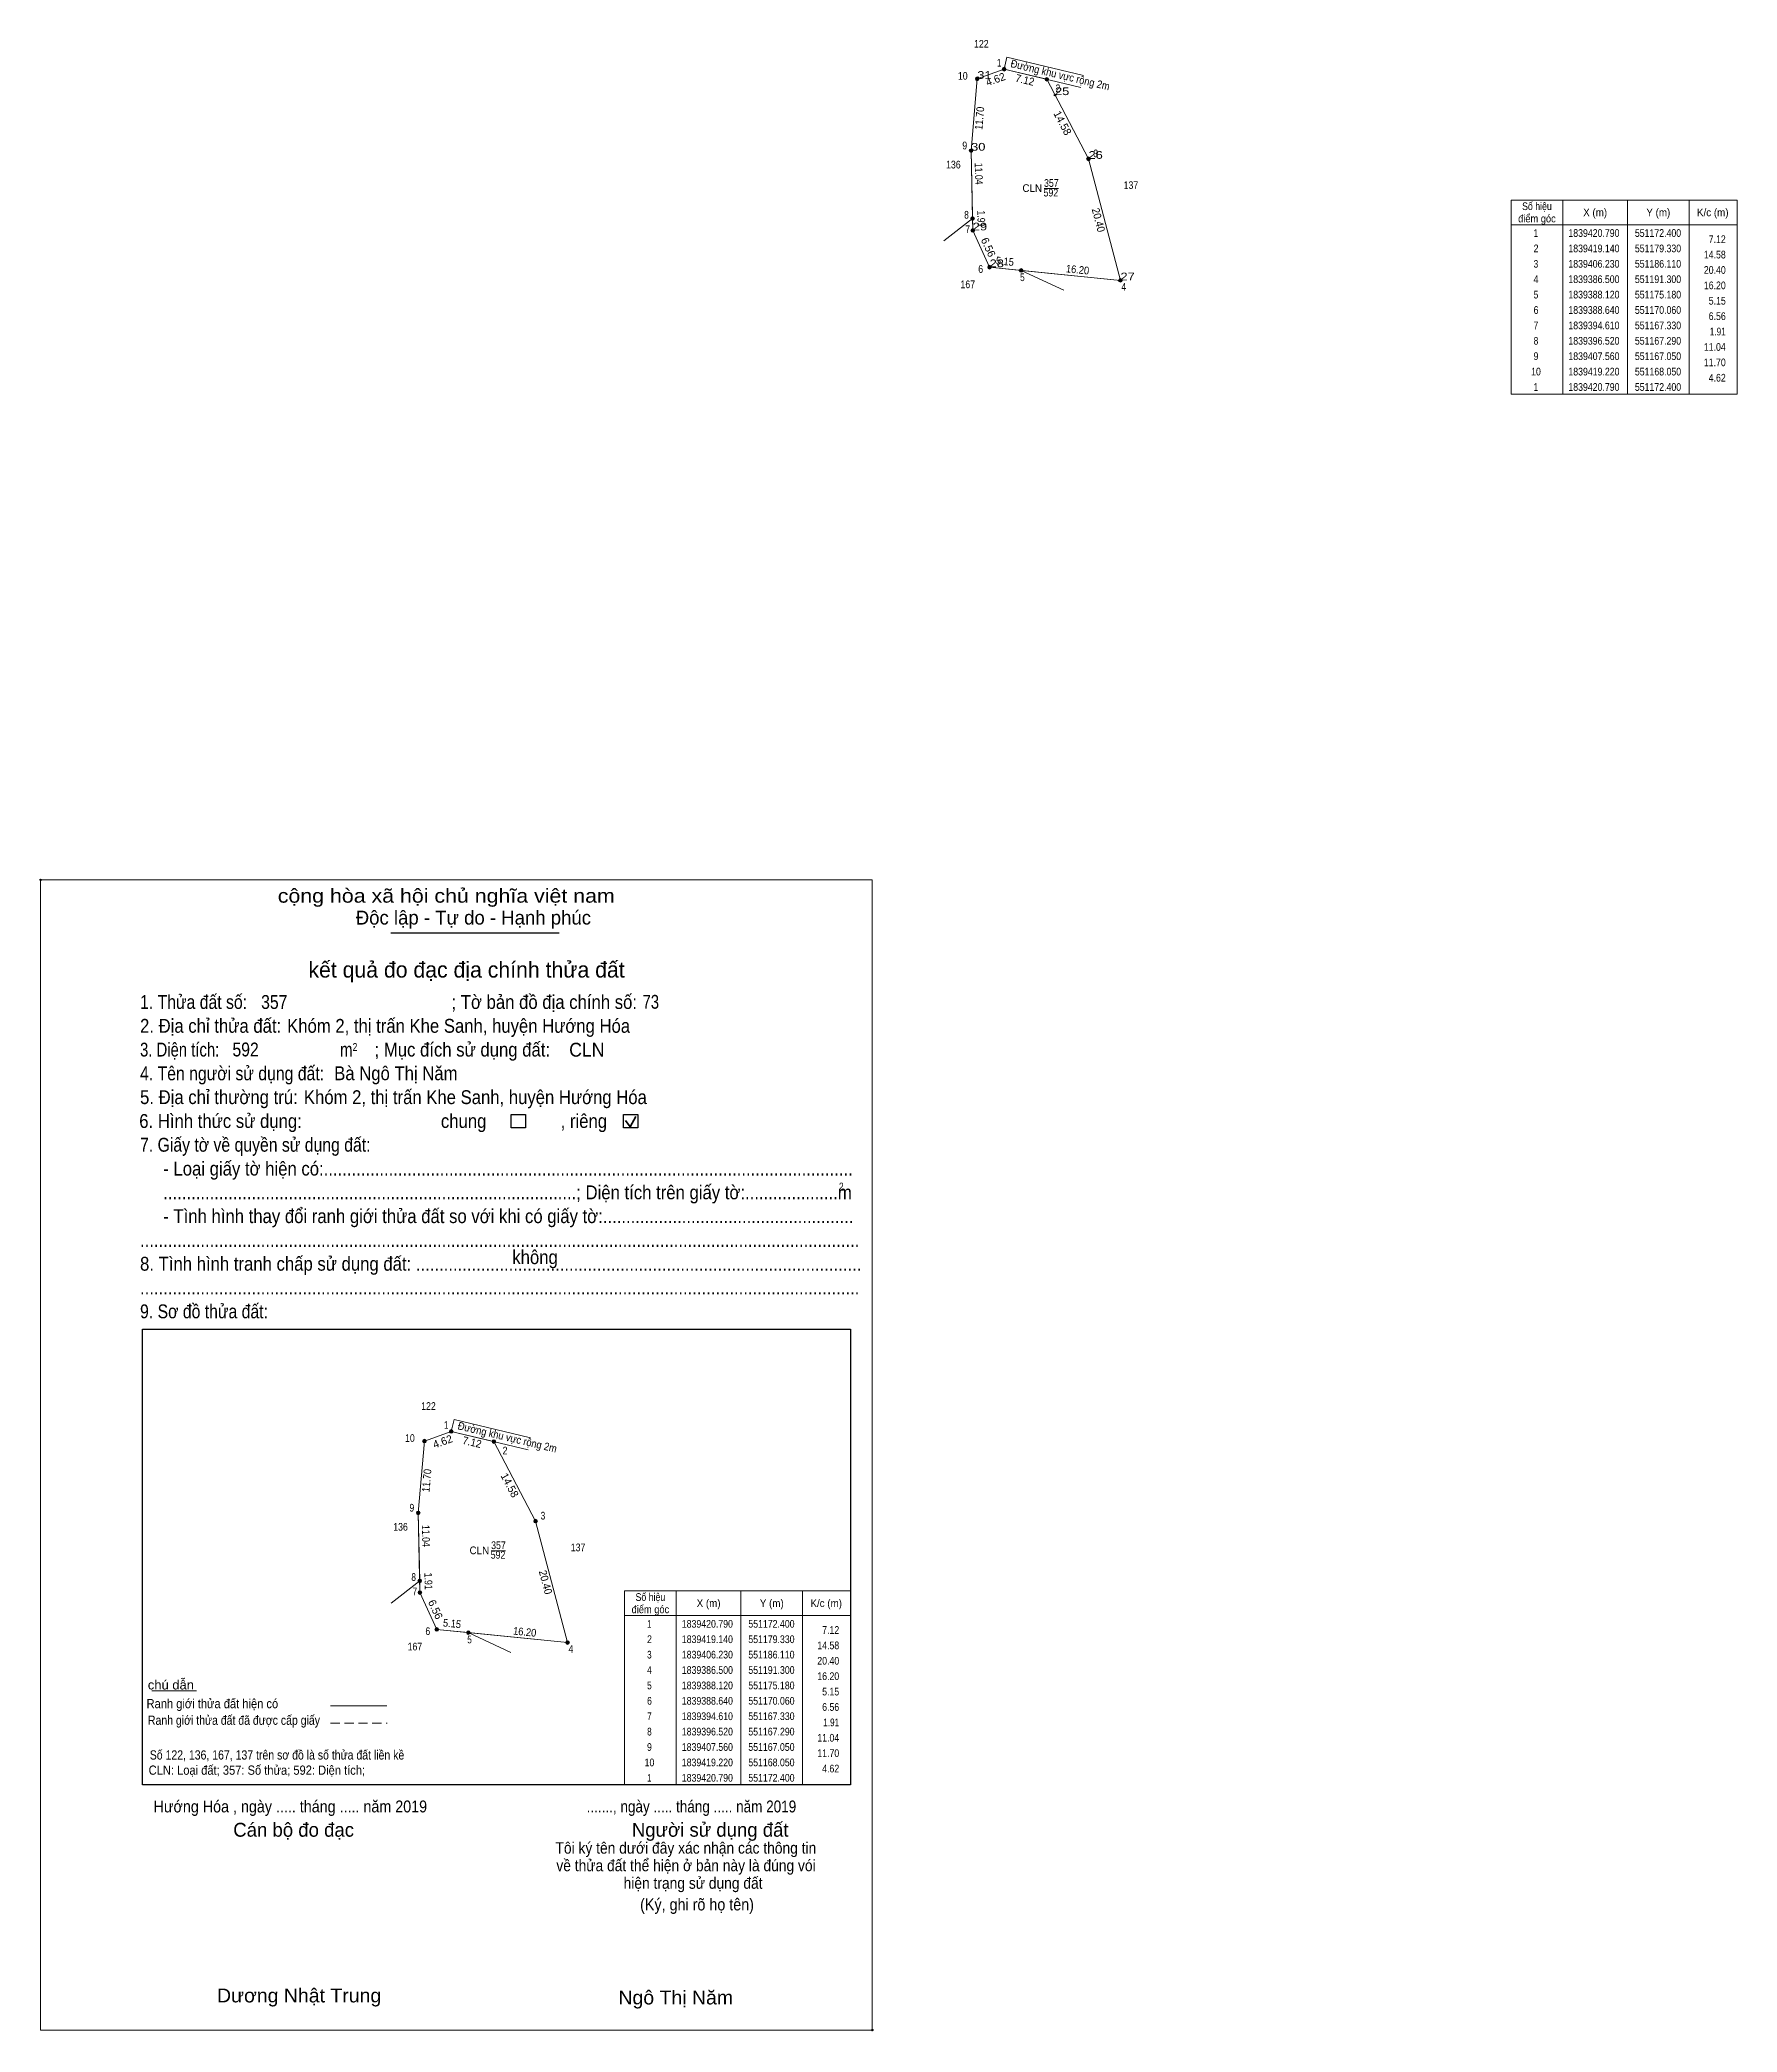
# Model space of a CAD drawing. Header units: metres. Extents: x 551016 to 551291, y 1839102 to 1839426.
import ezdxf
from ezdxf.enums import TextEntityAlignment as Align

# ---------------------------------------------------------------- set-up
doc = ezdxf.new("R2010")
doc.units = ezdxf.units.M
doc.header["$LTSCALE"] = 0.5
doc.header["$PDMODE"] = 32
doc.header["$PDSIZE"] = 0.25
doc.linetypes.add('MEDIUM_DASHED', pattern=[4.5, 3, -1.5])
for name, color, linetype, lineweight in [('1', 7, 'Continuous', 13), ('10', 7, 'Continuous', 13), ('17', 7, 'Continuous', 13), ('2', 7, 'Continuous', 25), ('6', 7, 'Continuous', 13), ('63', 7, 'Continuous', 13)]:
    doc.layers.add(name, color=color, linetype=linetype, lineweight=lineweight)
doc.layers.add('12', color=7, linetype='Continuous')
doc.layers.add('7', color=7, linetype='Continuous')

msp = doc.modelspace()

# ---------------------------------------------------------------- hatches: boundary and pattern name
at = {"layer": '63'}
for points in [[(551172.7, 1839420.79, 1), (551172.1, 1839420.79, 1)], [(551168.35, 1839419.22, 1), (551167.75, 1839419.22, 1)], [(551179.63, 1839419.14, 1), (551179.03, 1839419.14, 1)], [(551167.35, 1839407.56, 1), (551166.75, 1839407.56, 1)], [(551186.41, 1839406.23, 1), (551185.81, 1839406.23, 1)], [(551167.59, 1839396.52, 1), (551166.99, 1839396.52, 1)], [(551167.63, 1839394.61, 1), (551167.03, 1839394.61, 1)], [(551170.36, 1839388.64, 1), (551169.76, 1839388.64, 1)], [(551175.48, 1839388.12, 1), (551174.88, 1839388.12, 1)], [(551191.6, 1839386.5, 1), (551191, 1839386.5, 1)], [(551078.6, 1839198.05, 1), (551078, 1839198.05, 1)], [(551082.95, 1839199.62, 1), (551082.35, 1839199.62, 1)], [(551089.88, 1839197.97, 1), (551089.28, 1839197.97, 1)], [(551077.6, 1839186.39, 1), (551077, 1839186.39, 1)], [(551096.66, 1839185.06, 1), (551096.06, 1839185.06, 1)], [(551077.84, 1839175.35, 1), (551077.24, 1839175.35, 1)], [(551077.88, 1839173.44, 1), (551077.28, 1839173.44, 1)], [(551080.61, 1839167.47, 1), (551080.01, 1839167.47, 1)], [(551085.73, 1839166.95, 1), (551085.13, 1839166.95, 1)], [(551101.85, 1839165.33, 1), (551101.25, 1839165.33, 1)]]:
    msp.add_hatch(color=256, dxfattribs=at).paths.add_polyline_path(points)

# ---------------------------------------------------------------- linework, layer by layer
at = {"layer": '1'}
for points in [[(551172.4, 1839420.79), (551179.33, 1839419.14), (551186.11, 1839406.23), (551191.3, 1839386.5), (551175.18, 1839388.12), (551170.06, 1839388.64), (551167.33, 1839394.61), (551167.29, 1839396.52), (551167.05, 1839407.56), (551168.05, 1839419.22)], [(551082.65, 1839199.62), (551089.58, 1839197.97), (551096.36, 1839185.06), (551101.55, 1839165.33), (551085.43, 1839166.95), (551080.31, 1839167.47), (551077.58, 1839173.44), (551077.54, 1839175.35), (551077.3, 1839186.39), (551078.3, 1839198.05)]]:
    msp.add_lwpolyline(points, close=True, dxfattribs=at)
at = {"layer": '10'}
for points in [[(551179.33, 1839419.14), (551186.11, 1839406.23), (551191.3, 1839386.5), (551170.06, 1839388.64), (551167.33, 1839394.61), (551167.05, 1839407.56), (551168.05, 1839419.22), (551172.4, 1839420.79), (551184.89, 1839417.82)], [(551089.58, 1839197.97), (551096.36, 1839185.06), (551101.55, 1839165.33), (551080.31, 1839167.47), (551077.58, 1839173.44), (551077.3, 1839186.39), (551078.3, 1839198.05), (551082.65, 1839199.62), (551095.14, 1839196.65)]]:
    msp.add_lwpolyline(points, dxfattribs=at)
at = {"layer": '17'}
msp.add_line((551034.06, 1839157.5), (551041.3, 1839157.5), dxfattribs=at)
at = {"layer": '2'}
for p, q in [((551072.86, 1839280.59), (551100.16, 1839280.59)), ((551032.55, 1839216.2), (551147.49, 1839216.2)), ((551147.49, 1839216.2), (551147.49, 1839142.22))]:
    msp.add_line(p, q, dxfattribs=at)
at = {"layer": '2', "lineweight": 35}
for p, q in [((551110.94, 1839250.07), (551111.71, 1839249.07)), ((551111.71, 1839249.07), (551112.64, 1839250.75))]:
    msp.add_line(p, q, dxfattribs=at)
at = {"layer": '2', "lineweight": 13}
msp.add_lwpolyline([(551016, 1839289.16), (551151.01, 1839289.16), (551151.01, 1839102.42), (551016, 1839102.42)], close=True, dxfattribs=at)
at = {"layer": '2'}
for points in [[(551092.4, 1839251.07), (551094.72, 1839251.07), (551094.72, 1839248.91), (551092.4, 1839248.91)], [(551110.64, 1839251.07), (551112.96, 1839251.07), (551112.96, 1839248.91), (551110.64, 1839248.91)]]:
    msp.add_lwpolyline(points, close=True, dxfattribs=at)
msp.add_lwpolyline([(551147.49, 1839142.22), (551032.55, 1839142.22), (551032.55, 1839216.2)], dxfattribs=at)
for p in [(551016, 1839289.16), (551151, 1839102.42)]:
    msp.add_point(p, dxfattribs=at)
at = {"layer": '6'}
msp.add_line((551063.08, 1839155.04), (551072.22, 1839155.04), dxfattribs=at)
at = {"layer": '6', "linetype": 'MEDIUM_DASHED'}
msp.add_line((551063.08, 1839152.23), (551072.28, 1839152.23), dxfattribs=at)
at = {"layer": '63'}
for p, q in [((551172.4, 1839420.79), (551172.86, 1839422.74)), ((551172.86, 1839422.74), (551185.29, 1839419.75)), ((551178.89, 1839401.41), (551181.23, 1839401.41)), ((551263.11, 1839399.53), (551263.11, 1839368.03)), ((551273.61, 1839399.53), (551273.61, 1839368.03)), ((551283.61, 1839399.53), (551283.61, 1839368.03)), ((551162.64, 1839392.92), (551167.29, 1839396.52)), ((551254.71, 1839395.53), (551291.41, 1839395.53)), ((551182.08, 1839384.89), (551175.18, 1839388.12)), ((551082.65, 1839199.62), (551083.11, 1839201.57)), ((551083.11, 1839201.57), (551095.54, 1839198.58)), ((551089.14, 1839180.24), (551091.48, 1839180.24)), ((551072.89, 1839171.75), (551077.54, 1839175.35)), ((551119.19, 1839173.72), (551119.19, 1839142.22)), ((551129.69, 1839173.72), (551129.69, 1839142.22)), ((551139.69, 1839173.72), (551139.69, 1839142.22)), ((551110.79, 1839169.72), (551147.49, 1839169.72)), ((551092.33, 1839163.72), (551085.43, 1839166.95))]:
    msp.add_line(p, q, dxfattribs=at)
for points in [[(551254.71, 1839399.53), (551291.41, 1839399.53), (551291.41, 1839368.03), (551254.71, 1839368.03)], [(551110.79, 1839173.72), (551147.49, 1839173.72), (551147.49, 1839142.22), (551110.79, 1839142.22)]]:
    msp.add_lwpolyline(points, close=True, dxfattribs=at)
for centre in [(551172.4, 1839420.79), (551168.05, 1839419.22), (551179.33, 1839419.14), (551167.05, 1839407.56), (551186.11, 1839406.23), (551167.29, 1839396.52), (551167.33, 1839394.61), (551170.06, 1839388.64), (551175.18, 1839388.12), (551191.3, 1839386.5), (551078.3, 1839198.05), (551082.65, 1839199.62), (551089.58, 1839197.97), (551077.3, 1839186.39), (551096.36, 1839185.06), (551077.54, 1839175.35), (551077.58, 1839173.44), (551080.31, 1839167.47), (551085.43, 1839166.95), (551101.55, 1839165.33)]:
    msp.add_circle(centre, 0.3, dxfattribs=at)
at = {"layer": '7'}
for p in [(551168.05, 1839419.22), (551180.67, 1839416.58), (551167.05, 1839407.56), (551186.11, 1839406.23), (551167.33, 1839394.61), (551170.06, 1839388.64), (551191.3, 1839386.5)]:
    msp.add_point(p, dxfattribs=at)

# ---------------------------------------------------------------- texts
at = {"layer": '1'}
for s, width, p in [('122', 0.85, (551168.715, 1839424.28)), ('136', 0.85, (551164.175, 1839404.67)), ('CLN', 0.95, (551176.975, 1839400.85)), ('592', 0.85, (551180.005, 1839400.12)), ('357', 0.85, (551180.075, 1839401.68)), ('137', 0.85, (551192.995, 1839401.33)), ('167', 0.85, (551166.515, 1839385.23)), ('122', 0.85, (551078.965, 1839203.11)), ('136', 0.85, (551074.425, 1839183.5)), ('357', 0.85, (551090.325, 1839180.51)), ('137', 0.85, (551103.245, 1839180.16)), ('CLN', 0.95, (551087.225, 1839179.68)), ('592', 0.85, (551090.255, 1839178.95)), ('167', 0.85, (551076.765, 1839164.06))]:
    msp.add_text(s, height=1.25, dxfattribs=dict(at, width=width)).set_placement(p, align=Align.CENTER)
at = {"layer": '12', "width": 1.25}
for s, p in [('31', (551168.05, 1839419.22)), ('25', (551180.67, 1839416.58)), ('30', (551167.05, 1839407.56)), ('26', (551186.11, 1839406.23)), ('29', (551167.33, 1839394.61)), ('28', (551170.06, 1839388.64)), ('27', (551191.3, 1839386.5))]:
    msp.add_text(s, height=1.25, dxfattribs=at).set_placement(p)
at = {"layer": '2'}
for s, height, width, p in [('cộng hòa xã hội chủ nghĩa việt nam', 2.253, 1.15, (551054.5, 1839285.46)), ('1. Thửa đất số:', 2.253, 0.85, (551032.14, 1839268.21)), ('357', 2.25, 0.85, (551051.8, 1839268.21)), ('; Tờ bản đồ địa chính số:', 2.253, 0.9, (551082.7, 1839268.21)), ('73', 2.25, 0.8, (551113.72, 1839268.24)), ('2. Địa chỉ thửa đất:', 2.253, 0.9, (551032.14, 1839264.34)), ('Khóm 2, thị trấn Khe Sanh, huyện Hướng Hóa', 2.25, 0.9, (551056.02, 1839264.34)), ('3. Diện tích:', 2.253, 0.8, (551032.14, 1839260.48)), ('592', 2.25, 0.85, (551047.14, 1839260.5)), ('m', 2.253, 0.8, (551064.62, 1839260.48)), ('2', 1.288, 0.8, (551066.65, 1839261.38)), ('; Mục đích sử dụng đất:', 2.253, 0.9, (551070.21, 1839260.48)), ('CLN', 2.25, 0.95, (551101.81, 1839260.46)), ('4. Tên người sử dụng đất:', 2.253, 0.85, (551032.14, 1839256.62)), ('Bà Ngô Thị Năm', 2.25, 0.9, (551063.66, 1839256.64)), ('5. Địa chỉ thường trú:', 2.253, 0.9, (551032.14, 1839252.76)), ('Khóm 2, thị trấn Khe Sanh, huyện Hướng Hóa', 2.25, 0.9, (551058.74, 1839252.76)), ('6. Hình thức sử dụng:', 2.253, 0.9, (551032.01, 1839248.89)), ('chung                , riêng', 2.253, 0.9, (551080.98, 1839248.89)), ('7. Giấy tờ về quyền sử dụng đất:', 2.253, 0.85, (551032.14, 1839245.03)), ('     - Loại giấy tờ hiện có:..................................................................................................................', 2.253, 0.9, (551032.14, 1839241.16)), ('     .........................................................................................; Diện tích trên giấy tờ:....................m', 2.253, 0.9, (551032.14, 1839237.3)), ('2', 1.288, 0.8, (551145.6, 1839238.72)), ('     - Tình hình thay đổi ranh giới thửa đất so với khi có giấy tờ:......................................................', 2.253, 0.9, (551032.14, 1839233.44)), ('...........................................................................................................................................................', 2.253, 0.9, (551032.14, 1839229.58)), ('8. Tình hình tranh chấp sử dụng đất: ................................................................................................', 2.253, 0.9, (551032.14, 1839225.71)), ('không', 2.254, 0.9, (551092.57, 1839226.78)), ('9. Sơ đồ thửa đất:', 2.253, 0.85, (551032.14, 1839217.98)), ('...........................................................................................................................................................', 2.253, 0.9, (551032.14, 1839221.85)), ('Hướng Hóa , ngày ..... tháng ..... năm 2019', 1.93, 0.9, (551034.34, 1839137.76)), ('......., ngày ..... tháng ..... năm 2019', 1.93, 0.85, (551104.64, 1839137.76)), ('(Ký, ghi rõ họ tên)', 1.932, 0.9, (551113.32, 1839121.85)), ('Dương Nhật Trung', 2.25, 1.05, (551044.63, 1839106.91)), ('Ngô Thị Năm', 2.25, 1.05, (551109.8, 1839106.58))]:
    msp.add_text(s, height=height, dxfattribs=dict(at, width=width)).set_placement(p)
for s, height, p in [('Độc lập - Tự do - Hạnh phúc', 2.253, (551067.16, 1839281.91)), ('Cán bộ đo đạc', 2.254, (551047.27, 1839133.81)), ('Người sử dụng đất', 2.253, (551111.98, 1839133.81))]:
    msp.add_text(s, height=height, dxfattribs=at).set_placement(p)
for s, height, p in [('kết quả đo đạc địa chính thửa đất', 2.576, (551085.145, 1839273.3)), ('.', 0.644, (551150.9986, 1839102.08))]:
    msp.add_text(s, height=height, dxfattribs=at).set_placement(p, align=Align.CENTER)
at = {"layer": '2', "width": 0.9}
for s, p in [('Tôi ký tên dưới đây xác nhận các thông tin', (551120.75, 1839131.06)), ('về thửa đất thể hiện ở bản này là đúng vói', (551120.77, 1839128.21)), ('hiện trạng sử dụng đất', (551121.915, 1839125.36))]:
    msp.add_text(s, height=1.862, dxfattribs=at).set_placement(p, align=Align.CENTER)
at = {"layer": '6'}
for s, width, p in [('chú dẫn', 1.05, (551033.4, 1839157.72)), ('Ranh giới thửa đất hiện có ', 0.9, (551033.2, 1839154.67)), ('Ranh giới thửa đất đã được cấp giấy', 0.85, (551033.42, 1839151.98)), ('Số 122, 136, 167, 137 trên sơ đồ là số thửa đất liền kề', 0.85, (551033.72, 1839146.34)), ('CLN: Loại đất; 357: Số thửa; 592: Diện tích;', 0.9, (551033.54, 1839143.87))]:
    msp.add_text(s, height=1.5, dxfattribs=dict(at, width=width)).set_placement(p)
at = {"layer": '63'}
for s, width, p in [(' 1', 0.75, (551171.94, 1839421.21)), (' 10', 0.85, (551166.49, 1839419.08)), (' 2', 0.85, (551181.54, 1839417.05)), (' 9', 0.85, (551166.41, 1839407.77)), (' 3', 0.8, (551187.67, 1839406.48)), (' 8', 0.8, (551166.68, 1839396.52)), (' 7', 0.8, (551166.87, 1839394.18)), ('7.12', 0.85, (551289.56, 1839392.56)), (' 6', 0.85, (551169, 1839387.72)), ('20.40', 0.85, (551289.56, 1839387.56)), ('14.58', 0.85, (551289.56, 1839390.06)), (' 5', 0.8, (551175.75, 1839386.38)), (' 4', 0.85, (551192.23, 1839384.83)), ('16.20', 0.85, (551289.56, 1839385.06)), ('5.15', 0.85, (551289.56, 1839382.56)), ('6.56', 0.85, (551289.56, 1839380.06)), ('1.91', 0.8, (551289.56, 1839377.56)), ('11.04', 0.85, (551289.56, 1839375.06)), ('11.70', 0.85, (551289.56, 1839372.56)), ('4.62', 0.85, (551289.56, 1839370.06)), (' 1', 0.75, (551082.19, 1839200.04)), (' 10', 0.85, (551076.74, 1839197.91)), (' 2', 0.85, (551091.79, 1839195.88)), (' 9', 0.85, (551076.66, 1839186.6)), (' 3', 0.8, (551097.92, 1839185.31)), (' 8', 0.8, (551076.93, 1839175.35)), (' 7', 0.8, (551077.12, 1839173.01)), (' 6', 0.85, (551079.25, 1839166.55)), (' 5', 0.8, (551086, 1839165.21)), ('14.58', 0.85, (551145.64, 1839164.25)), ('7.12', 0.85, (551145.64, 1839166.75)), (' 4', 0.85, (551102.48, 1839163.66)), ('20.40', 0.85, (551145.64, 1839161.75)), ('16.20', 0.85, (551145.64, 1839159.25)), ('5.15', 0.85, (551145.64, 1839156.75)), ('6.56', 0.85, (551145.64, 1839154.25)), ('1.91', 0.8, (551145.64, 1839151.75)), ('11.04', 0.85, (551145.64, 1839149.25)), ('11.70', 0.85, (551145.64, 1839146.75)), ('4.62', 0.85, (551145.64, 1839144.25))]:
    msp.add_text(s, height=1.25, dxfattribs=dict(at, width=width)).set_placement(p, align=Align.RIGHT)
for s, rotation, width, p in [('Đường khu vực rộng 2m', 346.608, 0.9, (551181.3803, 1839419.2437)), ('7.12', 346.608, 0.95, (551175.6452, 1839418.4316)), ('11.70', 85.098, 0.9, (551169.0397, 1839412.7616)), ('11.04', 271.239, 0.85, (551167.6796, 1839403.8085)), ('20.40', 284.738, 0.95, (551187.1227, 1839396.139)), ('1.91', 271.239, 0.85, (551168.0792, 1839396.4585)), ('5.15', 354.247, 0.9, (551172.4773, 1839388.9752)), ('16.20', 354.247, 0.9, (551184.2773, 1839387.6219)), ('Đường khu vực rộng 2m', 346.608, 0.9, (551091.6303, 1839198.0737)), ('7.12', 346.608, 0.95, (551085.8953, 1839197.2616)), ('11.70', 85.098, 0.9, (551079.2897, 1839191.5916)), ('11.04', 271.239, 0.85, (551077.9296, 1839182.6385)), ('1.91', 271.239, 0.85, (551078.3292, 1839175.2885)), ('20.40', 284.738, 0.95, (551097.3727, 1839174.969)), ('5.15', 354.247, 0.9, (551082.7273, 1839167.8052)), ('16.20', 354.247, 0.9, (551094.5273, 1839166.4519))]:
    msp.add_text(s, height=1.25, rotation=rotation, dxfattribs=dict(at, width=width)).set_placement(p, align=Align.CENTER)
for s, rotation, p in [('4.62', 19.846, (551171.2278, 1839418.5514)), ('14.58', 297.707, (551181.347, 1839411.7606)), ('6.56', 294.574, (551169.2797, 1839391.6199)), ('4.62', 19.846, (551081.4778, 1839197.3814)), ('14.58', 297.707, (551091.597, 1839190.5906)), ('6.56', 294.574, (551079.5297, 1839170.4499))]:
    msp.add_text(s, height=1.25, rotation=rotation, dxfattribs=at).set_placement(p, align=Align.CENTER)
for s, width, p in [('Số hiệu', 0.85, (551258.91, 1839397.91)), ('X (m)', 0.95, (551268.36, 1839396.91)), ('Y (m)', 0.95, (551278.615, 1839396.91)), ('K/c (m)', 0.95, (551287.455, 1839396.91)), ('điểm góc', 0.9, (551258.91, 1839395.91)), (' 1', 0.75, (551258.56, 1839393.56)), ('1839420.790', 0.85, (551268.16, 1839393.56)), ('551172.400', 0.85, (551278.56, 1839393.56)), (' 2', 0.85, (551258.565, 1839391.06)), ('1839419.140', 0.85, (551268.16, 1839391.06)), ('551179.330', 0.85, (551278.56, 1839391.06)), (' 3', 0.8, (551258.555, 1839388.56)), ('1839406.230', 0.85, (551268.16, 1839388.56)), ('551186.110', 0.85, (551278.56, 1839388.56)), (' 4', 0.85, (551258.56, 1839386.06)), ('1839386.500', 0.85, (551268.16, 1839386.06)), ('551191.300', 0.85, (551278.56, 1839386.06)), (' 5', 0.8, (551258.565, 1839383.56)), (' 6', 0.85, (551258.565, 1839381.06)), ('1839388.120', 0.85, (551268.16, 1839383.56)), ('1839388.640', 0.85, (551268.16, 1839381.06)), ('551175.180', 0.85, (551278.56, 1839383.56)), ('551170.060', 0.85, (551278.56, 1839381.06)), (' 7', 0.8, (551258.565, 1839378.56)), ('1839394.610', 0.85, (551268.16, 1839378.56)), ('551167.330', 0.85, (551278.56, 1839378.56)), (' 8', 0.8, (551258.565, 1839376.06)), ('1839396.520', 0.85, (551268.16, 1839376.06)), ('551167.290', 0.85, (551278.56, 1839376.06)), (' 10', 0.85, (551258.56, 1839371.06)), (' 9', 0.85, (551258.56, 1839373.56)), ('1839407.560', 0.85, (551268.16, 1839373.56)), ('1839419.220', 0.85, (551268.16, 1839371.06)), ('551167.050', 0.85, (551278.56, 1839373.56)), ('551168.050', 0.85, (551278.56, 1839371.06)), (' 1', 0.75, (551258.56, 1839368.56)), ('1839420.790', 0.85, (551268.16, 1839368.56)), ('551172.400', 0.85, (551278.56, 1839368.56)), ('điểm góc', 0.9, (551114.99, 1839170.1)), ('Số hiệu', 0.85, (551114.99, 1839172.1)), ('X (m)', 0.95, (551124.44, 1839171.1)), ('Y (m)', 0.95, (551134.695, 1839171.1)), ('K/c (m)', 0.95, (551143.535, 1839171.1)), (' 1', 0.75, (551114.64, 1839167.75)), ('1839420.790', 0.85, (551124.24, 1839167.75)), ('551172.400', 0.85, (551134.64, 1839167.75)), (' 2', 0.85, (551114.645, 1839165.25)), ('1839419.140', 0.85, (551124.24, 1839165.25)), ('551179.330', 0.85, (551134.64, 1839165.25)), (' 3', 0.8, (551114.635, 1839162.75)), ('1839406.230', 0.85, (551124.24, 1839162.75)), ('551186.110', 0.85, (551134.64, 1839162.75)), (' 4', 0.85, (551114.64, 1839160.25)), (' 5', 0.8, (551114.645, 1839157.75)), ('1839386.500', 0.85, (551124.24, 1839160.25)), ('1839388.120', 0.85, (551124.24, 1839157.75)), ('551191.300', 0.85, (551134.64, 1839160.25)), ('551175.180', 0.85, (551134.64, 1839157.75)), (' 6', 0.85, (551114.645, 1839155.25)), ('1839388.640', 0.85, (551124.24, 1839155.25)), ('551170.060', 0.85, (551134.64, 1839155.25)), (' 7', 0.8, (551114.645, 1839152.75)), ('1839394.610', 0.85, (551124.24, 1839152.75)), ('551167.330', 0.85, (551134.64, 1839152.75)), (' 9', 0.85, (551114.64, 1839147.75)), (' 8', 0.8, (551114.645, 1839150.25)), ('1839396.520', 0.85, (551124.24, 1839150.25)), ('1839407.560', 0.85, (551124.24, 1839147.75)), ('551167.290', 0.85, (551134.64, 1839150.25)), ('551167.050', 0.85, (551134.64, 1839147.75)), (' 10', 0.85, (551114.64, 1839145.25)), ('1839419.220', 0.85, (551124.24, 1839145.25)), ('551168.050', 0.85, (551134.64, 1839145.25)), (' 1', 0.75, (551114.64, 1839142.75)), ('1839420.790', 0.85, (551124.24, 1839142.75)), ('551172.400', 0.85, (551134.64, 1839142.75))]:
    msp.add_text(s, height=1.25, dxfattribs=dict(at, width=width)).set_placement(p, align=Align.CENTER)

doc.saveas('drawing.dxf')
